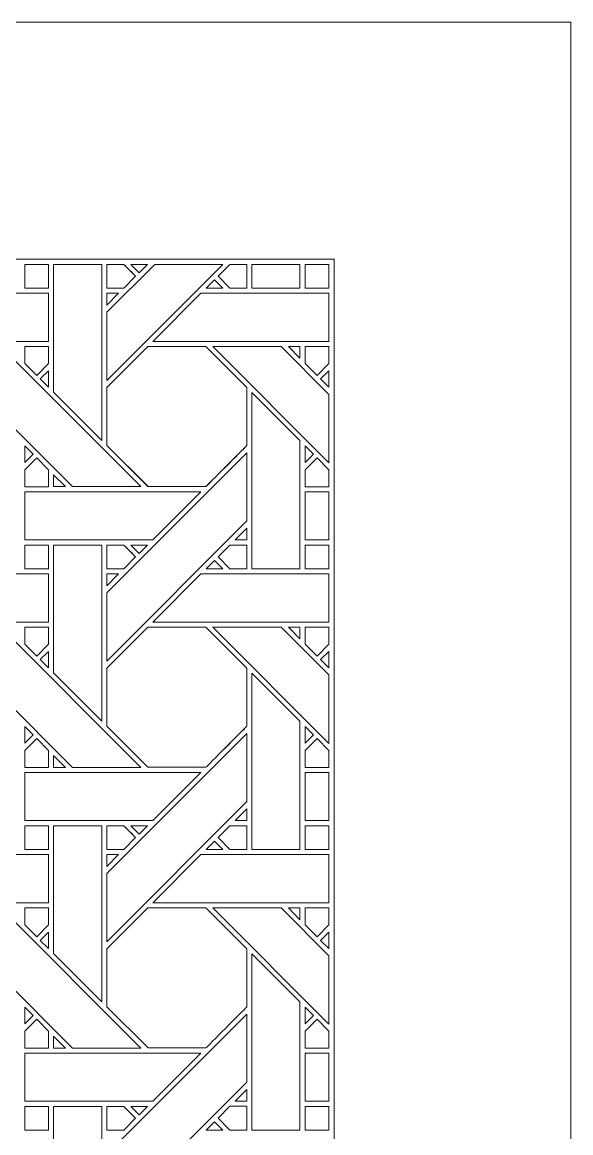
# Model space of a CAD drawing. Header units: inches. Extents: x 4.9 to 19.9, y 1.6 to 16.6.
# Drawn here: x 18.026 to 19.883, y 12.841 to 16.595 of the extents above; entities that cross this region are included whole.
import ezdxf

# ---------------------------------------------------------------- set-up
doc = ezdxf.new("R2010")
doc.units = ezdxf.units.IN
doc.header["$MEASUREMENT"] = 0
doc.layers.add('Design', color=7, linetype='Continuous', lineweight=0)

msp = doc.modelspace()

# ---------------------------------------------------------------- linework, layer by layer
at = {"layer": 'Design'}
for points, knots in [([(4.8829, 16.5948), (4.8829, 16.5948), (4.8829, 1.5948), (4.8829, 1.5948), (4.8829, 1.5948), (19.8829, 1.5948), (19.8829, 1.5948), (19.8829, 1.5948), (19.8829, 16.5948), (19.8829, 16.5948), (19.8829, 16.5948), (4.8829, 16.5948), (4.8829, 16.5948)], [0, 0, 0, 0, 1, 1, 1, 2, 2, 2, 3, 3, 3, 4, 4, 4, 4]), ([(5.684, 15.7937), (5.684, 15.7937), (5.684, 2.3959), (5.684, 2.3959), (5.684, 2.3959), (19.0818, 2.3959), (19.0818, 2.3959), (19.0818, 2.3959), (19.0818, 15.7937), (19.0818, 15.7937), (19.0818, 15.7937), (5.684, 15.7937), (5.684, 15.7937)], [0, 0, 0, 0, 1, 1, 1, 2, 2, 2, 3, 3, 3, 4, 4, 4, 4]), ([(18.1152, 15.6956), (18.1152, 15.6956), (18.0349, 15.6956), (18.0349, 15.6956), (18.0349, 15.6956), (18.0349, 15.7763), (18.0349, 15.7763), (18.0349, 15.7763), (18.1152, 15.7763), (18.1152, 15.7763), (18.1152, 15.7763), (18.1152, 15.6956), (18.1152, 15.6956)], [0, 0, 0, 0, 1, 1, 1, 2, 2, 2, 3, 3, 3, 4, 4, 4, 4]), ([(18.0349, 15.7763), (18.0349, 15.7763), (18.1152, 15.7763), (18.1152, 15.7763), (18.1152, 15.7763), (18.1152, 15.6956), (18.1152, 15.6956), (18.1152, 15.6956), (18.0349, 15.6956), (18.0349, 15.6956), (18.0349, 15.6956), (18.0349, 15.7763), (18.0349, 15.7763)], [0, 0, 0, 0, 1, 1, 1, 2, 2, 2, 3, 3, 3, 4, 4, 4, 4]), ([(18.1327, 15.7763), (18.1327, 15.7763), (18.2956, 15.7763), (18.2956, 15.7763), (18.2956, 15.7763), (18.2956, 15.1812), (18.2956, 15.1812), (18.2956, 15.1812), (18.1327, 15.3441), (18.1327, 15.3441), (18.1327, 15.3441), (18.1327, 15.7763), (18.1327, 15.7763)], [0, 0, 0, 0, 1, 1, 1, 2, 2, 2, 3, 3, 3, 4, 4, 4, 4]), ([(18.37, 15.7763), (18.3753, 15.771), (18.4058, 15.7405), (18.4102, 15.7361), (18.4102, 15.7361), (18.3698, 15.6955), (18.3698, 15.6955), (18.3698, 15.6955), (18.3128, 15.6955), (18.3128, 15.6955), (18.3128, 15.6955), (18.3128, 15.7763), (18.3128, 15.7763), (18.3128, 15.7763), (18.37, 15.7763), (18.37, 15.7763)], [0, 0, 0, 0, 1, 1, 1, 2, 2, 2, 3, 3, 3, 4, 4, 4, 5, 5, 5, 5]), ([(18.3128, 15.3841), (18.3128, 15.3841), (18.3128, 15.6142), (18.3128, 15.6142), (18.3128, 15.6142), (18.4749, 15.7763), (18.4749, 15.7763), (18.4749, 15.7763), (18.705, 15.7763), (18.705, 15.7763), (18.705, 15.7763), (18.3128, 15.3841), (18.3128, 15.3841)], [0, 0, 0, 0, 1, 1, 1, 2, 2, 2, 3, 3, 3, 4, 4, 4, 4]), ([(18.3128, 15.6955), (18.3128, 15.6955), (18.3128, 15.7763), (18.3128, 15.7763), (18.3128, 15.7763), (18.3698, 15.7763), (18.3698, 15.7763), (18.3753, 15.7709), (18.4102, 15.7359), (18.4102, 15.7359), (18.4102, 15.7359), (18.3698, 15.6955), (18.3698, 15.6955), (18.3698, 15.6955), (18.3128, 15.6955), (18.3128, 15.6955)], [0, 0, 0, 0, 1, 1, 1, 2, 2, 2, 3, 3, 3, 4, 4, 4, 5, 5, 5, 5]), ([(18.3942, 15.7763), (18.3942, 15.7763), (18.4506, 15.7763), (18.4506, 15.7763), (18.4506, 15.7763), (18.4224, 15.7481), (18.4224, 15.7481), (18.4224, 15.7481), (18.3942, 15.7763), (18.3942, 15.7763)], [0, 0, 0, 0, 1, 1, 1, 2, 2, 2, 3, 3, 3, 3]), ([(18.7865, 15.6956), (18.7865, 15.6956), (18.7294, 15.6956), (18.7294, 15.6956), (18.7294, 15.6956), (18.689, 15.7359), (18.689, 15.7359), (18.689, 15.7359), (18.7294, 15.7763), (18.7294, 15.7763), (18.7294, 15.7763), (18.7865, 15.7763), (18.7865, 15.7763), (18.7865, 15.7763), (18.7865, 15.6956), (18.7865, 15.6956)], [0, 0, 0, 0, 1, 1, 1, 2, 2, 2, 3, 3, 3, 4, 4, 4, 5, 5, 5, 5]), ([(18.7865, 15.6956), (18.7865, 15.6956), (18.7294, 15.6956), (18.7294, 15.6956), (18.7294, 15.6956), (18.689, 15.7359), (18.689, 15.7359), (18.689, 15.7359), (18.7294, 15.7763), (18.7294, 15.7763), (18.7294, 15.7763), (18.7865, 15.7763), (18.7865, 15.7763), (18.7865, 15.7763), (18.7865, 15.6956), (18.7865, 15.6956)], [0, 0, 0, 0, 1, 1, 1, 2, 2, 2, 3, 3, 3, 4, 4, 4, 5, 5, 5, 5]), ([(18.9663, 15.7763), (18.9663, 15.7763), (18.9663, 15.6955), (18.9663, 15.6955), (18.9663, 15.6955), (18.8036, 15.6955), (18.8036, 15.6955), (18.8036, 15.6955), (18.8036, 15.7763), (18.8036, 15.7763), (18.8036, 15.7763), (18.9663, 15.7763), (18.9663, 15.7763)], [0, 0, 0, 0, 1, 1, 1, 2, 2, 2, 3, 3, 3, 4, 4, 4, 4]), ([(18.9837, 15.6956), (18.9837, 15.6956), (18.9837, 15.7763), (18.9837, 15.7763), (18.9837, 15.7763), (19.0639, 15.7763), (19.0639, 15.7763), (19.0639, 15.7763), (19.0639, 15.6956), (19.0639, 15.6956), (19.0639, 15.6956), (18.9837, 15.6956), (18.9837, 15.6956)], [0, 0, 0, 0, 1, 1, 1, 2, 2, 2, 3, 3, 3, 4, 4, 4, 4]), ([(18.9837, 15.7763), (18.9837, 15.7763), (19.0639, 15.7763), (19.0639, 15.7763), (19.0639, 15.7763), (19.0639, 15.6956), (19.0639, 15.6956), (19.0639, 15.6956), (18.9837, 15.6956), (18.9837, 15.6956), (18.9837, 15.6956), (18.9837, 15.7763), (18.9837, 15.7763)], [0, 0, 0, 0, 1, 1, 1, 2, 2, 2, 3, 3, 3, 4, 4, 4, 4]), ([(18.6486, 15.6955), (18.6486, 15.6955), (18.6768, 15.7238), (18.6768, 15.7238), (18.6768, 15.7238), (18.7051, 15.6955), (18.7051, 15.6955), (18.7051, 15.6955), (18.6486, 15.6955), (18.6486, 15.6955)], [0, 0, 0, 0, 1, 1, 1, 2, 2, 2, 3, 3, 3, 3]), ([(18.1152, 15.6784), (18.1152, 15.6784), (18.1152, 15.5156), (18.1152, 15.5156), (18.1152, 15.5156), (17.5199, 15.5156), (17.5199, 15.5156), (17.5199, 15.5156), (17.6827, 15.6784), (17.6827, 15.6784), (17.6827, 15.6784), (18.1152, 15.6784), (18.1152, 15.6784)], [0, 0, 0, 0, 1, 1, 1, 2, 2, 2, 3, 3, 3, 4, 4, 4, 4]), ([(18.3526, 15.6784), (18.3526, 15.6784), (18.3128, 15.6385), (18.3128, 15.6385), (18.3128, 15.6385), (18.3128, 15.6784), (18.3128, 15.6784), (18.3128, 15.6784), (18.3526, 15.6784), (18.3526, 15.6784)], [0, 0, 0, 0, 1, 1, 1, 2, 2, 2, 3, 3, 3, 3]), ([(19.0639, 15.6784), (19.0639, 15.6784), (19.0639, 15.5156), (19.0639, 15.5156), (19.0639, 15.5156), (18.4686, 15.5156), (18.4686, 15.5156), (18.4686, 15.5156), (18.6314, 15.6784), (18.6314, 15.6784), (18.6314, 15.6784), (19.0639, 15.6784), (19.0639, 15.6784)], [0, 0, 0, 0, 1, 1, 1, 2, 2, 2, 3, 3, 3, 4, 4, 4, 4]), ([(18.4278, 15.0248), (18.4278, 15.0248), (18.1967, 15.0248), (18.1967, 15.0248), (18.1967, 15.0248), (17.7232, 15.4984), (17.7232, 15.4984), (17.7232, 15.4984), (17.9541, 15.4984), (17.9541, 15.4984), (17.9541, 15.4984), (18.4278, 15.0248), (18.4278, 15.0248)], [0, 0, 0, 0, 1, 1, 1, 2, 2, 2, 3, 3, 3, 4, 4, 4, 4]), ([(18.0349, 15.4413), (18.0349, 15.4413), (18.0349, 15.4985), (18.0349, 15.4985), (18.0349, 15.4985), (18.1152, 15.4985), (18.1152, 15.4985), (18.1152, 15.4985), (18.1152, 15.4409), (18.1152, 15.4409), (18.1152, 15.4409), (18.0753, 15.4009), (18.0753, 15.4009), (18.0753, 15.4009), (18.0349, 15.4413), (18.0349, 15.4413)], [0, 0, 0, 0, 1, 1, 1, 2, 2, 2, 3, 3, 3, 4, 4, 4, 5, 5, 5, 5]), ([(18.0753, 15.4009), (18.0753, 15.4009), (18.0349, 15.4413), (18.0349, 15.4413), (18.0349, 15.4413), (18.0349, 15.4985), (18.0349, 15.4985), (18.0349, 15.4985), (18.1152, 15.4985), (18.1152, 15.4985), (18.1152, 15.4985), (18.1152, 15.4409), (18.1152, 15.4409), (18.1152, 15.4409), (18.0753, 15.4009), (18.0753, 15.4009)], [0, 0, 0, 0, 1, 1, 1, 2, 2, 2, 3, 3, 3, 4, 4, 4, 5, 5, 5, 5]), ([(18.6478, 15.0249), (18.6478, 15.0249), (18.4521, 15.0249), (18.4521, 15.0249), (18.4521, 15.0249), (18.3128, 15.164), (18.3128, 15.164), (18.3128, 15.164), (18.3128, 15.3597), (18.3128, 15.3597), (18.3128, 15.3597), (18.4516, 15.4985), (18.4516, 15.4985), (18.4516, 15.4985), (18.6478, 15.4985), (18.6478, 15.4985), (18.6478, 15.4985), (18.7865, 15.3598), (18.7865, 15.3598), (18.7865, 15.3598), (18.7865, 15.1636), (18.7865, 15.1636), (18.7687, 15.1457), (18.6568, 15.0339), (18.6478, 15.0249)], [0, 0, 0, 0, 1, 1, 1, 2, 2, 2, 3, 3, 3, 4, 4, 4, 5, 5, 5, 6, 6, 6, 7, 7, 7, 8, 8, 8, 8]), ([(18.7864, 15.1635), (18.7683, 15.1452), (18.6565, 15.0336), (18.6477, 15.0248), (18.6477, 15.0248), (18.452, 15.0248), (18.452, 15.0248), (18.452, 15.0248), (18.3128, 15.164), (18.3128, 15.164), (18.3128, 15.164), (18.3128, 15.3597), (18.3128, 15.3597), (18.3128, 15.3597), (18.4515, 15.4984), (18.4515, 15.4984), (18.4515, 15.4984), (18.6477, 15.4984), (18.6477, 15.4984), (18.6477, 15.4984), (18.7864, 15.3597), (18.7864, 15.3597), (18.7864, 15.3597), (18.7864, 15.1635), (18.7864, 15.1635)], [0, 0, 0, 0, 1, 1, 1, 2, 2, 2, 3, 3, 3, 4, 4, 4, 5, 5, 5, 6, 6, 6, 7, 7, 7, 8, 8, 8, 8]), ([(19.0644, 15.1059), (19.0644, 15.1059), (18.6719, 15.4984), (18.6719, 15.4984), (18.6719, 15.4984), (18.9029, 15.4984), (18.9029, 15.4984), (18.9029, 15.4984), (19.0644, 15.3369), (19.0644, 15.3369), (19.0644, 15.3369), (19.0644, 15.1059), (19.0644, 15.1059)], [0, 0, 0, 0, 1, 1, 1, 2, 2, 2, 3, 3, 3, 4, 4, 4, 4]), ([(18.927, 15.4984), (18.927, 15.4984), (18.9664, 15.4984), (18.9664, 15.4984), (18.9664, 15.4984), (18.9664, 15.4586), (18.9664, 15.4586), (18.9664, 15.4586), (18.927, 15.4984), (18.927, 15.4984)], [0, 0, 0, 0, 1, 1, 1, 2, 2, 2, 3, 3, 3, 3]), ([(19.0639, 15.4985), (19.0639, 15.4985), (19.0639, 15.4408), (19.0639, 15.4408), (19.0639, 15.4408), (19.024, 15.4009), (19.024, 15.4009), (19.024, 15.4009), (18.9837, 15.4413), (18.9837, 15.4413), (18.9837, 15.4413), (18.9837, 15.4985), (18.9837, 15.4985), (18.9837, 15.4985), (19.0639, 15.4985), (19.0639, 15.4985)], [0, 0, 0, 0, 1, 1, 1, 2, 2, 2, 3, 3, 3, 4, 4, 4, 5, 5, 5, 5]), ([(19.024, 15.4009), (19.024, 15.4009), (18.9837, 15.4413), (18.9837, 15.4413), (18.9837, 15.4413), (18.9837, 15.4985), (18.9837, 15.4985), (18.9837, 15.4985), (19.0639, 15.4985), (19.0639, 15.4985), (19.0639, 15.4985), (19.0639, 15.4408), (19.0639, 15.4408), (19.0639, 15.4408), (19.024, 15.4009), (19.024, 15.4009)], [0, 0, 0, 0, 1, 1, 1, 2, 2, 2, 3, 3, 3, 4, 4, 4, 5, 5, 5, 5]), ([(18.1152, 15.4166), (18.1152, 15.4166), (18.1152, 15.3614), (18.1152, 15.3614), (18.1152, 15.3614), (18.0874, 15.3888), (18.0874, 15.3888), (18.0874, 15.3888), (18.1152, 15.4166), (18.1152, 15.4166)], [0, 0, 0, 0, 1, 1, 1, 2, 2, 2, 3, 3, 3, 3]), ([(19.0639, 15.4166), (19.0639, 15.4166), (19.0639, 15.3614), (19.0639, 15.3614), (19.0639, 15.3614), (19.0361, 15.3888), (19.0361, 15.3888), (19.0361, 15.3888), (19.0639, 15.4166), (19.0639, 15.4166)], [0, 0, 0, 0, 1, 1, 1, 2, 2, 2, 3, 3, 3, 3]), ([(18.9663, 14.7468), (18.9663, 14.7468), (18.8036, 14.7468), (18.8036, 14.7468), (18.8036, 14.7468), (18.8036, 15.3426), (18.8036, 15.3426), (18.8036, 15.3426), (18.9663, 15.1805), (18.9663, 15.1805), (18.9663, 15.1805), (18.9663, 14.7468), (18.9663, 14.7468)], [0, 0, 0, 0, 1, 1, 1, 2, 2, 2, 3, 3, 3, 4, 4, 4, 4]), ([(18.0349, 15.1062), (18.0349, 15.1062), (18.0349, 15.163), (18.0349, 15.163), (18.0349, 15.163), (18.0631, 15.1344), (18.0631, 15.1344), (18.0631, 15.1344), (18.0349, 15.1062), (18.0349, 15.1062)], [0, 0, 0, 0, 1, 1, 1, 2, 2, 2, 3, 3, 3, 3]), ([(18.7864, 14.909), (18.7864, 14.909), (18.3128, 14.4354), (18.3128, 14.4354), (18.3128, 14.4354), (18.3128, 14.6655), (18.3128, 14.6655), (18.3128, 14.6655), (18.7864, 15.139), (18.7864, 15.139), (18.7864, 15.139), (18.7864, 14.909), (18.7864, 14.909)], [0, 0, 0, 0, 1, 1, 1, 2, 2, 2, 3, 3, 3, 4, 4, 4, 4]), ([(18.9836, 15.1062), (18.9836, 15.1062), (18.9836, 15.163), (18.9836, 15.163), (18.9836, 15.163), (19.0118, 15.1344), (19.0118, 15.1344), (19.0118, 15.1344), (18.9836, 15.1062), (18.9836, 15.1062)], [0, 0, 0, 0, 1, 1, 1, 2, 2, 2, 3, 3, 3, 3]), ([(18.0349, 15.0246), (18.0349, 15.0246), (18.0349, 15.0819), (18.0349, 15.0819), (18.0349, 15.0819), (18.0753, 15.1222), (18.0753, 15.1222), (18.0753, 15.1222), (18.1156, 15.0819), (18.1156, 15.0819), (18.1156, 15.0819), (18.1156, 15.0246), (18.1156, 15.0246), (18.1156, 15.0246), (18.0349, 15.0246), (18.0349, 15.0246)], [0, 0, 0, 0, 1, 1, 1, 2, 2, 2, 3, 3, 3, 4, 4, 4, 5, 5, 5, 5]), ([(18.0753, 15.1222), (18.0753, 15.1222), (18.1156, 15.0819), (18.1156, 15.0819), (18.1156, 15.0819), (18.1156, 15.0246), (18.1156, 15.0246), (18.1156, 15.0246), (18.0349, 15.0246), (18.0349, 15.0246), (18.0349, 15.0246), (18.0349, 15.0819), (18.0349, 15.0819), (18.0349, 15.0819), (18.0753, 15.1222), (18.0753, 15.1222)], [0, 0, 0, 0, 1, 1, 1, 2, 2, 2, 3, 3, 3, 4, 4, 4, 5, 5, 5, 5]), ([(19.0644, 15.0246), (19.0644, 15.0246), (18.9837, 15.0246), (18.9837, 15.0246), (18.9837, 15.0246), (18.9837, 15.0818), (18.9837, 15.0818), (18.9837, 15.0818), (19.024, 15.1222), (19.024, 15.1222), (19.024, 15.1222), (19.0644, 15.0818), (19.0644, 15.0818), (19.0644, 15.0818), (19.0644, 15.0246), (19.0644, 15.0246)], [0, 0, 0, 0, 1, 1, 1, 2, 2, 2, 3, 3, 3, 4, 4, 4, 5, 5, 5, 5]), ([(18.9837, 15.0818), (18.9837, 15.0818), (19.024, 15.1222), (19.024, 15.1222), (19.024, 15.1222), (19.0644, 15.0818), (19.0644, 15.0818), (19.0644, 15.0818), (19.0644, 15.0246), (19.0644, 15.0246), (19.0644, 15.0246), (18.9837, 15.0246), (18.9837, 15.0246), (18.9837, 15.0246), (18.9837, 15.0818), (18.9837, 15.0818)], [0, 0, 0, 0, 1, 1, 1, 2, 2, 2, 3, 3, 3, 4, 4, 4, 5, 5, 5, 5]), ([(18.1328, 15.0248), (18.1328, 15.0248), (18.1328, 15.0646), (18.1328, 15.0646), (18.1328, 15.0646), (18.1725, 15.0248), (18.1725, 15.0248), (18.1725, 15.0248), (18.1328, 15.0248), (18.1328, 15.0248)], [0, 0, 0, 0, 1, 1, 1, 2, 2, 2, 3, 3, 3, 3]), ([(18.6306, 15.0075), (18.6306, 15.0075), (18.4679, 14.8448), (18.4679, 14.8448), (18.4679, 14.8448), (18.0349, 14.8448), (18.0349, 14.8448), (18.0349, 14.8448), (18.0349, 15.0075), (18.0349, 15.0075), (18.0349, 15.0075), (18.6306, 15.0075), (18.6306, 15.0075)], [0, 0, 0, 0, 1, 1, 1, 2, 2, 2, 3, 3, 3, 4, 4, 4, 4]), ([(18.9836, 14.8448), (18.9836, 14.8448), (18.9836, 15.0075), (18.9836, 15.0075), (18.9836, 15.0075), (19.0644, 15.0075), (19.0644, 15.0075), (19.0644, 15.0075), (19.0644, 14.8448), (19.0644, 14.8448), (19.0644, 14.8448), (18.9836, 14.8448), (18.9836, 14.8448)], [0, 0, 0, 0, 1, 1, 1, 2, 2, 2, 3, 3, 3, 4, 4, 4, 4]), ([(18.7864, 14.8449), (18.7864, 14.8449), (18.7467, 14.8449), (18.7467, 14.8449), (18.7467, 14.8449), (18.7864, 14.8846), (18.7864, 14.8846), (18.7864, 14.8846), (18.7864, 14.8449), (18.7864, 14.8449)], [0, 0, 0, 0, 1, 1, 1, 2, 2, 2, 3, 3, 3, 3]), ([(18.0349, 14.8276), (18.0349, 14.8276), (18.1152, 14.8276), (18.1152, 14.8276), (18.1152, 14.8276), (18.1152, 14.7468), (18.1152, 14.7468), (18.1152, 14.7468), (18.0349, 14.7468), (18.0349, 14.7468), (18.0349, 14.7468), (18.0349, 14.8276), (18.0349, 14.8276)], [0, 0, 0, 0, 1, 1, 1, 2, 2, 2, 3, 3, 3, 4, 4, 4, 4]), ([(18.1152, 14.8276), (18.1152, 14.8276), (18.1152, 14.7468), (18.1152, 14.7468), (18.1152, 14.7468), (18.0349, 14.7468), (18.0349, 14.7468), (18.0349, 14.7468), (18.0349, 14.8276), (18.0349, 14.8276), (18.0349, 14.8276), (18.1152, 14.8276), (18.1152, 14.8276)], [0, 0, 0, 0, 1, 1, 1, 2, 2, 2, 3, 3, 3, 4, 4, 4, 4]), ([(18.2956, 14.8276), (18.2956, 14.8276), (18.2956, 14.2324), (18.2956, 14.2324), (18.2956, 14.2324), (18.1327, 14.3954), (18.1327, 14.3954), (18.1327, 14.3954), (18.1327, 14.8276), (18.1327, 14.8276), (18.1327, 14.8276), (18.2956, 14.8276), (18.2956, 14.8276)], [0, 0, 0, 0, 1, 1, 1, 2, 2, 2, 3, 3, 3, 4, 4, 4, 4]), ([(18.3128, 14.7468), (18.3128, 14.7468), (18.3128, 14.8276), (18.3128, 14.8276), (18.3128, 14.8276), (18.3699, 14.8276), (18.3699, 14.8276), (18.375, 14.8225), (18.4058, 14.7917), (18.4102, 14.7873), (18.4102, 14.7873), (18.3698, 14.7468), (18.3698, 14.7468), (18.3698, 14.7468), (18.3128, 14.7468), (18.3128, 14.7468)], [0, 0, 0, 0, 1, 1, 1, 2, 2, 2, 3, 3, 3, 4, 4, 4, 5, 5, 5, 5]), ([(18.3128, 14.7468), (18.3128, 14.7468), (18.3128, 14.8276), (18.3128, 14.8276), (18.3128, 14.8276), (18.3699, 14.8276), (18.3699, 14.8276), (18.3751, 14.8224), (18.4059, 14.7916), (18.4102, 14.7873), (18.4102, 14.7873), (18.3698, 14.7468), (18.3698, 14.7468), (18.3698, 14.7468), (18.3128, 14.7468), (18.3128, 14.7468)], [0, 0, 0, 0, 1, 1, 1, 2, 2, 2, 3, 3, 3, 4, 4, 4, 5, 5, 5, 5]), ([(18.3942, 14.8276), (18.3942, 14.8276), (18.4507, 14.8276), (18.4507, 14.8276), (18.4507, 14.8276), (18.4224, 14.7994), (18.4224, 14.7994), (18.4224, 14.7994), (18.3942, 14.8276), (18.3942, 14.8276)], [0, 0, 0, 0, 1, 1, 1, 2, 2, 2, 3, 3, 3, 3]), ([(18.7294, 14.7468), (18.7294, 14.7468), (18.689, 14.7872), (18.689, 14.7872), (18.689, 14.7872), (18.7294, 14.8276), (18.7294, 14.8276), (18.7294, 14.8276), (18.7865, 14.8276), (18.7865, 14.8276), (18.7865, 14.8276), (18.7865, 14.7468), (18.7865, 14.7468), (18.7865, 14.7468), (18.7294, 14.7468), (18.7294, 14.7468)], [0, 0, 0, 0, 1, 1, 1, 2, 2, 2, 3, 3, 3, 4, 4, 4, 5, 5, 5, 5]), ([(18.689, 14.7872), (18.689, 14.7872), (18.7294, 14.8276), (18.7294, 14.8276), (18.7294, 14.8276), (18.7865, 14.8276), (18.7865, 14.8276), (18.7865, 14.8276), (18.7865, 14.7468), (18.7865, 14.7468), (18.7865, 14.7468), (18.7294, 14.7468), (18.7294, 14.7468), (18.7294, 14.7468), (18.689, 14.7872), (18.689, 14.7872)], [0, 0, 0, 0, 1, 1, 1, 2, 2, 2, 3, 3, 3, 4, 4, 4, 5, 5, 5, 5]), ([(19.0639, 14.7468), (19.0639, 14.7468), (18.9837, 14.7468), (18.9837, 14.7468), (18.9837, 14.7468), (18.9837, 14.8276), (18.9837, 14.8276), (18.9837, 14.8276), (19.0639, 14.8276), (19.0639, 14.8276), (19.0639, 14.8276), (19.0639, 14.7468), (19.0639, 14.7468)], [0, 0, 0, 0, 1, 1, 1, 2, 2, 2, 3, 3, 3, 4, 4, 4, 4]), ([(18.9837, 14.7468), (18.9837, 14.7468), (18.9837, 14.8276), (18.9837, 14.8276), (18.9837, 14.8276), (19.0639, 14.8276), (19.0639, 14.8276), (19.0639, 14.8276), (19.0639, 14.7468), (19.0639, 14.7468), (19.0639, 14.7468), (18.9837, 14.7468), (18.9837, 14.7468)], [0, 0, 0, 0, 1, 1, 1, 2, 2, 2, 3, 3, 3, 4, 4, 4, 4]), ([(18.7051, 14.7468), (18.7051, 14.7468), (18.6486, 14.7468), (18.6486, 14.7468), (18.6486, 14.7468), (18.6769, 14.775), (18.6769, 14.775), (18.6769, 14.775), (18.7051, 14.7468), (18.7051, 14.7468)], [0, 0, 0, 0, 1, 1, 1, 2, 2, 2, 3, 3, 3, 3]), ([(18.1152, 14.7296), (18.1152, 14.7296), (18.1152, 14.5668), (18.1152, 14.5668), (18.1152, 14.5668), (17.5199, 14.5668), (17.5199, 14.5668), (17.5199, 14.5668), (17.6827, 14.7296), (17.6827, 14.7296), (17.6827, 14.7296), (18.1152, 14.7296), (18.1152, 14.7296)], [0, 0, 0, 0, 1, 1, 1, 2, 2, 2, 3, 3, 3, 4, 4, 4, 4]), ([(18.3526, 14.7296), (18.3526, 14.7296), (18.3128, 14.6898), (18.3128, 14.6898), (18.3128, 14.6898), (18.3128, 14.7296), (18.3128, 14.7296), (18.3128, 14.7296), (18.3526, 14.7296), (18.3526, 14.7296)], [0, 0, 0, 0, 1, 1, 1, 2, 2, 2, 3, 3, 3, 3]), ([(19.0639, 14.7296), (19.0639, 14.7296), (19.0639, 14.5668), (19.0639, 14.5668), (19.0639, 14.5668), (18.4686, 14.5668), (18.4686, 14.5668), (18.4686, 14.5668), (18.6314, 14.7296), (18.6314, 14.7296), (18.6314, 14.7296), (19.0639, 14.7296), (19.0639, 14.7296)], [0, 0, 0, 0, 1, 1, 1, 2, 2, 2, 3, 3, 3, 4, 4, 4, 4]), ([(18.1968, 14.076), (18.1968, 14.076), (17.7232, 14.5497), (17.7232, 14.5497), (17.7232, 14.5497), (17.9541, 14.5497), (17.9541, 14.5497), (17.9541, 14.5497), (18.4278, 14.076), (18.4278, 14.076), (18.4278, 14.076), (18.1968, 14.076), (18.1968, 14.076)], [0, 0, 0, 0, 1, 1, 1, 2, 2, 2, 3, 3, 3, 4, 4, 4, 4]), ([(18.1152, 14.5497), (18.1152, 14.5497), (18.1152, 14.4921), (18.1152, 14.4921), (18.1152, 14.4921), (18.0753, 14.4522), (18.0753, 14.4522), (18.0753, 14.4522), (18.0349, 14.4925), (18.0349, 14.4925), (18.0349, 14.4925), (18.0349, 14.5497), (18.0349, 14.5497), (18.0349, 14.5497), (18.1152, 14.5497), (18.1152, 14.5497)], [0, 0, 0, 0, 1, 1, 1, 2, 2, 2, 3, 3, 3, 4, 4, 4, 5, 5, 5, 5]), ([(18.0753, 14.4522), (18.0753, 14.4522), (18.0349, 14.4925), (18.0349, 14.4925), (18.0349, 14.4925), (18.0349, 14.5497), (18.0349, 14.5497), (18.0349, 14.5497), (18.1152, 14.5497), (18.1152, 14.5497), (18.1152, 14.5497), (18.1152, 14.4921), (18.1152, 14.4921), (18.1152, 14.4921), (18.0753, 14.4522), (18.0753, 14.4522)], [0, 0, 0, 0, 1, 1, 1, 2, 2, 2, 3, 3, 3, 4, 4, 4, 5, 5, 5, 5]), ([(18.4515, 14.5497), (18.4515, 14.5497), (18.6477, 14.5497), (18.6477, 14.5497), (18.6477, 14.5497), (18.7865, 14.411), (18.7865, 14.411), (18.7865, 14.411), (18.7865, 14.2148), (18.7865, 14.2148), (18.7687, 14.1969), (18.6567, 14.0851), (18.6478, 14.0761), (18.6478, 14.0761), (18.452, 14.0761), (18.452, 14.0761), (18.452, 14.0761), (18.3128, 14.2153), (18.3128, 14.2153), (18.3128, 14.2153), (18.3128, 14.411), (18.3128, 14.411), (18.3128, 14.411), (18.4515, 14.5497), (18.4515, 14.5497)], [0, 0, 0, 0, 1, 1, 1, 2, 2, 2, 3, 3, 3, 4, 4, 4, 5, 5, 5, 6, 6, 6, 7, 7, 7, 8, 8, 8, 8]), ([(18.7865, 14.2148), (18.7685, 14.1967), (18.6566, 14.085), (18.6478, 14.0761), (18.6478, 14.0761), (18.452, 14.0761), (18.452, 14.0761), (18.452, 14.0761), (18.3128, 14.2153), (18.3128, 14.2153), (18.3128, 14.2153), (18.3128, 14.411), (18.3128, 14.411), (18.3128, 14.411), (18.4515, 14.5497), (18.4515, 14.5497), (18.4515, 14.5497), (18.6477, 14.5497), (18.6477, 14.5497), (18.6477, 14.5497), (18.7865, 14.411), (18.7865, 14.411), (18.7865, 14.411), (18.7865, 14.2148), (18.7865, 14.2148)], [0, 0, 0, 0, 1, 1, 1, 2, 2, 2, 3, 3, 3, 4, 4, 4, 5, 5, 5, 6, 6, 6, 7, 7, 7, 8, 8, 8, 8]), ([(19.0644, 14.1572), (19.0644, 14.1572), (18.6719, 14.5497), (18.6719, 14.5497), (18.6719, 14.5497), (18.9029, 14.5497), (18.9029, 14.5497), (18.9029, 14.5497), (19.0644, 14.3882), (19.0644, 14.3882), (19.0644, 14.3882), (19.0644, 14.1572), (19.0644, 14.1572)], [0, 0, 0, 0, 1, 1, 1, 2, 2, 2, 3, 3, 3, 4, 4, 4, 4]), ([(18.9664, 14.5497), (18.9664, 14.5497), (18.9664, 14.5099), (18.9664, 14.5099), (18.9664, 14.5099), (18.927, 14.5497), (18.927, 14.5497), (18.927, 14.5497), (18.9664, 14.5497), (18.9664, 14.5497)], [0, 0, 0, 0, 1, 1, 1, 2, 2, 2, 3, 3, 3, 3]), ([(19.0639, 14.5497), (19.0639, 14.5497), (19.0639, 14.4921), (19.0639, 14.4921), (19.0639, 14.4921), (19.024, 14.4522), (19.024, 14.4522), (19.024, 14.4522), (18.9837, 14.4925), (18.9837, 14.4925), (18.9837, 14.4925), (18.9837, 14.5497), (18.9837, 14.5497), (18.9837, 14.5497), (19.0639, 14.5497), (19.0639, 14.5497)], [0, 0, 0, 0, 1, 1, 1, 2, 2, 2, 3, 3, 3, 4, 4, 4, 5, 5, 5, 5]), ([(19.024, 14.4522), (19.024, 14.4522), (18.9837, 14.4925), (18.9837, 14.4925), (18.9837, 14.4925), (18.9837, 14.5497), (18.9837, 14.5497), (18.9837, 14.5497), (19.0639, 14.5497), (19.0639, 14.5497), (19.0639, 14.5497), (19.0639, 14.4921), (19.0639, 14.4921), (19.0639, 14.4921), (19.024, 14.4522), (19.024, 14.4522)], [0, 0, 0, 0, 1, 1, 1, 2, 2, 2, 3, 3, 3, 4, 4, 4, 5, 5, 5, 5]), ([(18.1152, 14.4679), (18.1152, 14.4679), (18.1152, 14.4127), (18.1152, 14.4127), (18.1152, 14.4127), (18.0874, 14.4401), (18.0874, 14.4401), (18.0874, 14.4401), (18.1152, 14.4679), (18.1152, 14.4679)], [0, 0, 0, 0, 1, 1, 1, 2, 2, 2, 3, 3, 3, 3]), ([(19.0639, 14.4679), (19.0639, 14.4679), (19.0639, 14.4127), (19.0639, 14.4127), (19.0639, 14.4127), (19.0361, 14.4401), (19.0361, 14.4401), (19.0361, 14.4401), (19.0639, 14.4679), (19.0639, 14.4679)], [0, 0, 0, 0, 1, 1, 1, 2, 2, 2, 3, 3, 3, 3]), ([(18.8036, 13.798), (18.8036, 13.798), (18.8036, 14.3939), (18.8036, 14.3939), (18.8036, 14.3939), (18.9663, 14.2317), (18.9663, 14.2317), (18.9663, 14.2317), (18.9663, 13.798), (18.9663, 13.798), (18.9663, 13.798), (18.8036, 13.798), (18.8036, 13.798)], [0, 0, 0, 0, 1, 1, 1, 2, 2, 2, 3, 3, 3, 4, 4, 4, 4]), ([(18.0349, 14.1575), (18.0349, 14.1575), (18.0349, 14.2142), (18.0349, 14.2142), (18.0349, 14.2142), (18.0631, 14.1857), (18.0631, 14.1857), (18.0631, 14.1857), (18.0349, 14.1575), (18.0349, 14.1575)], [0, 0, 0, 0, 1, 1, 1, 2, 2, 2, 3, 3, 3, 3]), ([(18.7864, 13.9603), (18.7864, 13.9603), (18.3128, 13.4866), (18.3128, 13.4866), (18.3128, 13.4866), (18.3128, 13.7167), (18.3128, 13.7167), (18.3128, 13.7167), (18.7864, 14.1903), (18.7864, 14.1903), (18.7864, 14.1903), (18.7864, 13.9603), (18.7864, 13.9603)], [0, 0, 0, 0, 1, 1, 1, 2, 2, 2, 3, 3, 3, 4, 4, 4, 4]), ([(18.9836, 14.1575), (18.9836, 14.1575), (18.9836, 14.2142), (18.9836, 14.2142), (18.9836, 14.2142), (19.0118, 14.1857), (19.0118, 14.1857), (19.0118, 14.1857), (18.9836, 14.1575), (18.9836, 14.1575)], [0, 0, 0, 0, 1, 1, 1, 2, 2, 2, 3, 3, 3, 3]), ([(18.0349, 14.0759), (18.0349, 14.0759), (18.0349, 14.1332), (18.0349, 14.1332), (18.0349, 14.1332), (18.0753, 14.1735), (18.0753, 14.1735), (18.0753, 14.1735), (18.1156, 14.1332), (18.1156, 14.1332), (18.1156, 14.1332), (18.1156, 14.0759), (18.1156, 14.0759), (18.1156, 14.0759), (18.0349, 14.0759), (18.0349, 14.0759)], [0, 0, 0, 0, 1, 1, 1, 2, 2, 2, 3, 3, 3, 4, 4, 4, 5, 5, 5, 5]), ([(18.0753, 14.1735), (18.0753, 14.1735), (18.1156, 14.1332), (18.1156, 14.1332), (18.1156, 14.1332), (18.1156, 14.0759), (18.1156, 14.0759), (18.1156, 14.0759), (18.0349, 14.0759), (18.0349, 14.0759), (18.0349, 14.0759), (18.0349, 14.1332), (18.0349, 14.1332), (18.0349, 14.1332), (18.0753, 14.1735), (18.0753, 14.1735)], [0, 0, 0, 0, 1, 1, 1, 2, 2, 2, 3, 3, 3, 4, 4, 4, 5, 5, 5, 5]), ([(18.9837, 14.0759), (18.9837, 14.0759), (18.9837, 14.1332), (18.9837, 14.1332), (18.9837, 14.1332), (19.024, 14.1735), (19.024, 14.1735), (19.024, 14.1735), (19.0643, 14.1332), (19.0643, 14.1332), (19.0643, 14.1332), (19.0643, 14.0759), (19.0643, 14.0759), (19.0643, 14.0759), (18.9837, 14.0759), (18.9837, 14.0759)], [0, 0, 0, 0, 1, 1, 1, 2, 2, 2, 3, 3, 3, 4, 4, 4, 5, 5, 5, 5]), ([(19.024, 14.1735), (19.024, 14.1735), (19.0643, 14.1332), (19.0643, 14.1332), (19.0643, 14.1332), (19.0643, 14.0759), (19.0643, 14.0759), (19.0643, 14.0759), (18.9837, 14.0759), (18.9837, 14.0759), (18.9837, 14.0759), (18.9837, 14.1332), (18.9837, 14.1332), (18.9837, 14.1332), (19.024, 14.1735), (19.024, 14.1735)], [0, 0, 0, 0, 1, 1, 1, 2, 2, 2, 3, 3, 3, 4, 4, 4, 5, 5, 5, 5]), ([(18.1328, 14.076), (18.1328, 14.076), (18.1328, 14.1158), (18.1328, 14.1158), (18.1328, 14.1158), (18.1725, 14.076), (18.1725, 14.076), (18.1725, 14.076), (18.1328, 14.076), (18.1328, 14.076)], [0, 0, 0, 0, 1, 1, 1, 2, 2, 2, 3, 3, 3, 3]), ([(18.4679, 13.8961), (18.4679, 13.8961), (18.0349, 13.8961), (18.0349, 13.8961), (18.0349, 13.8961), (18.0349, 14.0588), (18.0349, 14.0588), (18.0349, 14.0588), (18.6306, 14.0588), (18.6306, 14.0588), (18.6306, 14.0588), (18.4679, 13.8961), (18.4679, 13.8961)], [0, 0, 0, 0, 1, 1, 1, 2, 2, 2, 3, 3, 3, 4, 4, 4, 4]), ([(18.9836, 13.8961), (18.9836, 13.8961), (18.9836, 14.0588), (18.9836, 14.0588), (18.9836, 14.0588), (19.0644, 14.0588), (19.0644, 14.0588), (19.0644, 14.0588), (19.0644, 13.8961), (19.0644, 13.8961), (19.0644, 13.8961), (18.9836, 13.8961), (18.9836, 13.8961)], [0, 0, 0, 0, 1, 1, 1, 2, 2, 2, 3, 3, 3, 4, 4, 4, 4]), ([(18.7864, 13.9359), (18.7864, 13.9359), (18.7864, 13.8961), (18.7864, 13.8961), (18.7864, 13.8961), (18.7467, 13.8961), (18.7467, 13.8961), (18.7467, 13.8961), (18.7864, 13.9359), (18.7864, 13.9359)], [0, 0, 0, 0, 1, 1, 1, 2, 2, 2, 3, 3, 3, 3]), ([(18.0349, 13.8789), (18.0349, 13.8789), (18.1152, 13.8789), (18.1152, 13.8789), (18.1152, 13.8789), (18.1152, 13.7981), (18.1152, 13.7981), (18.1152, 13.7981), (18.0349, 13.7981), (18.0349, 13.7981), (18.0349, 13.7981), (18.0349, 13.8789), (18.0349, 13.8789)], [0, 0, 0, 0, 1, 1, 1, 2, 2, 2, 3, 3, 3, 4, 4, 4, 4]), ([(18.0349, 13.7981), (18.0349, 13.7981), (18.0349, 13.8789), (18.0349, 13.8789), (18.0349, 13.8789), (18.1152, 13.8789), (18.1152, 13.8789), (18.1152, 13.8789), (18.1152, 13.7981), (18.1152, 13.7981), (18.1152, 13.7981), (18.0349, 13.7981), (18.0349, 13.7981)], [0, 0, 0, 0, 1, 1, 1, 2, 2, 2, 3, 3, 3, 4, 4, 4, 4]), ([(18.1327, 13.4466), (18.1327, 13.4466), (18.1327, 13.8788), (18.1327, 13.8788), (18.1327, 13.8788), (18.2956, 13.8788), (18.2956, 13.8788), (18.2956, 13.8788), (18.2956, 13.2837), (18.2956, 13.2837), (18.2956, 13.2837), (18.1327, 13.4466), (18.1327, 13.4466)], [0, 0, 0, 0, 1, 1, 1, 2, 2, 2, 3, 3, 3, 4, 4, 4, 4]), ([(18.3699, 13.8789), (18.375, 13.8738), (18.4058, 13.8429), (18.4102, 13.8385), (18.4102, 13.8385), (18.3698, 13.7981), (18.3698, 13.7981), (18.3698, 13.7981), (18.3128, 13.7981), (18.3128, 13.7981), (18.3128, 13.7981), (18.3128, 13.8789), (18.3128, 13.8789), (18.3128, 13.8789), (18.3699, 13.8789), (18.3699, 13.8789)], [0, 0, 0, 0, 1, 1, 1, 2, 2, 2, 3, 3, 3, 4, 4, 4, 5, 5, 5, 5]), ([(18.4102, 13.8385), (18.4102, 13.8385), (18.3698, 13.7981), (18.3698, 13.7981), (18.3698, 13.7981), (18.3128, 13.7981), (18.3128, 13.7981), (18.3128, 13.7981), (18.3128, 13.8789), (18.3128, 13.8789), (18.3128, 13.8789), (18.3699, 13.8789), (18.3699, 13.8789), (18.3752, 13.8736), (18.406, 13.8427), (18.4102, 13.8385)], [0, 0, 0, 0, 1, 1, 1, 2, 2, 2, 3, 3, 3, 4, 4, 4, 5, 5, 5, 5]), ([(18.3942, 13.8788), (18.3942, 13.8788), (18.4507, 13.8788), (18.4507, 13.8788), (18.4507, 13.8788), (18.4224, 13.8506), (18.4224, 13.8506), (18.4224, 13.8506), (18.3942, 13.8788), (18.3942, 13.8788)], [0, 0, 0, 0, 1, 1, 1, 2, 2, 2, 3, 3, 3, 3]), ([(18.7294, 13.7981), (18.7294, 13.7981), (18.689, 13.8385), (18.689, 13.8385), (18.689, 13.8385), (18.7294, 13.8789), (18.7294, 13.8789), (18.7294, 13.8789), (18.7865, 13.8789), (18.7865, 13.8789), (18.7865, 13.8789), (18.7865, 13.7981), (18.7865, 13.7981), (18.7865, 13.7981), (18.7294, 13.7981), (18.7294, 13.7981)], [0, 0, 0, 0, 1, 1, 1, 2, 2, 2, 3, 3, 3, 4, 4, 4, 5, 5, 5, 5]), ([(18.7865, 13.7981), (18.7865, 13.7981), (18.7294, 13.7981), (18.7294, 13.7981), (18.7294, 13.7981), (18.689, 13.8385), (18.689, 13.8385), (18.689, 13.8385), (18.7294, 13.8789), (18.7294, 13.8789), (18.7294, 13.8789), (18.7865, 13.8789), (18.7865, 13.8789), (18.7865, 13.8789), (18.7865, 13.7981), (18.7865, 13.7981)], [0, 0, 0, 0, 1, 1, 1, 2, 2, 2, 3, 3, 3, 4, 4, 4, 5, 5, 5, 5]), ([(19.0639, 13.7981), (19.0639, 13.7981), (18.9837, 13.7981), (18.9837, 13.7981), (18.9837, 13.7981), (18.9837, 13.8789), (18.9837, 13.8789), (18.9837, 13.8789), (19.0639, 13.8789), (19.0639, 13.8789), (19.0639, 13.8789), (19.0639, 13.7981), (19.0639, 13.7981)], [0, 0, 0, 0, 1, 1, 1, 2, 2, 2, 3, 3, 3, 4, 4, 4, 4]), ([(18.9837, 13.7981), (18.9837, 13.7981), (18.9837, 13.8789), (18.9837, 13.8789), (18.9837, 13.8789), (19.0639, 13.8789), (19.0639, 13.8789), (19.0639, 13.8789), (19.0639, 13.7981), (19.0639, 13.7981), (19.0639, 13.7981), (18.9837, 13.7981), (18.9837, 13.7981)], [0, 0, 0, 0, 1, 1, 1, 2, 2, 2, 3, 3, 3, 4, 4, 4, 4]), ([(18.6768, 13.8263), (18.6768, 13.8263), (18.7051, 13.798), (18.7051, 13.798), (18.7051, 13.798), (18.6486, 13.798), (18.6486, 13.798), (18.6486, 13.798), (18.6768, 13.8263), (18.6768, 13.8263)], [0, 0, 0, 0, 1, 1, 1, 2, 2, 2, 3, 3, 3, 3]), ([(18.1152, 13.7809), (18.1152, 13.7809), (18.1152, 13.6181), (18.1152, 13.6181), (18.1152, 13.6181), (17.5199, 13.6181), (17.5199, 13.6181), (17.5199, 13.6181), (17.6827, 13.7809), (17.6827, 13.7809), (17.6827, 13.7809), (18.1152, 13.7809), (18.1152, 13.7809)], [0, 0, 0, 0, 1, 1, 1, 2, 2, 2, 3, 3, 3, 4, 4, 4, 4]), ([(18.3526, 13.7809), (18.3526, 13.7809), (18.3128, 13.7411), (18.3128, 13.7411), (18.3128, 13.7411), (18.3128, 13.7809), (18.3128, 13.7809), (18.3128, 13.7809), (18.3526, 13.7809), (18.3526, 13.7809)], [0, 0, 0, 0, 1, 1, 1, 2, 2, 2, 3, 3, 3, 3]), ([(19.0639, 13.7809), (19.0639, 13.7809), (19.0639, 13.6181), (19.0639, 13.6181), (19.0639, 13.6181), (18.4686, 13.6181), (18.4686, 13.6181), (18.4686, 13.6181), (18.6314, 13.7809), (18.6314, 13.7809), (18.6314, 13.7809), (19.0639, 13.7809), (19.0639, 13.7809)], [0, 0, 0, 0, 1, 1, 1, 2, 2, 2, 3, 3, 3, 4, 4, 4, 4]), ([(18.1968, 13.1273), (18.1968, 13.1273), (17.7232, 13.601), (17.7232, 13.601), (17.7232, 13.601), (17.9541, 13.601), (17.9541, 13.601), (17.9541, 13.601), (18.4278, 13.1273), (18.4278, 13.1273), (18.4278, 13.1273), (18.1968, 13.1273), (18.1968, 13.1273)], [0, 0, 0, 0, 1, 1, 1, 2, 2, 2, 3, 3, 3, 4, 4, 4, 4]), ([(18.1152, 13.601), (18.1152, 13.601), (18.1152, 13.5434), (18.1152, 13.5434), (18.1152, 13.5434), (18.0753, 13.5035), (18.0753, 13.5035), (18.0753, 13.5035), (18.0349, 13.5438), (18.0349, 13.5438), (18.0349, 13.5438), (18.0349, 13.601), (18.0349, 13.601), (18.0349, 13.601), (18.1152, 13.601), (18.1152, 13.601)], [0, 0, 0, 0, 1, 1, 1, 2, 2, 2, 3, 3, 3, 4, 4, 4, 5, 5, 5, 5]), ([(18.0753, 13.5035), (18.0753, 13.5035), (18.0349, 13.5438), (18.0349, 13.5438), (18.0349, 13.5438), (18.0349, 13.601), (18.0349, 13.601), (18.0349, 13.601), (18.1152, 13.601), (18.1152, 13.601), (18.1152, 13.601), (18.1152, 13.5434), (18.1152, 13.5434), (18.1152, 13.5434), (18.0753, 13.5035), (18.0753, 13.5035)], [0, 0, 0, 0, 1, 1, 1, 2, 2, 2, 3, 3, 3, 4, 4, 4, 5, 5, 5, 5]), ([(18.4515, 13.601), (18.4515, 13.601), (18.6477, 13.601), (18.6477, 13.601), (18.6477, 13.601), (18.7865, 13.4623), (18.7865, 13.4623), (18.7865, 13.4623), (18.7865, 13.2661), (18.7865, 13.2661), (18.7687, 13.2481), (18.6567, 13.1364), (18.6478, 13.1274), (18.6478, 13.1274), (18.4521, 13.1274), (18.4521, 13.1274), (18.4521, 13.1274), (18.3128, 13.2666), (18.3128, 13.2666), (18.3128, 13.2666), (18.3128, 13.4623), (18.3128, 13.4623), (18.3128, 13.4623), (18.4515, 13.601), (18.4515, 13.601)], [0, 0, 0, 0, 1, 1, 1, 2, 2, 2, 3, 3, 3, 4, 4, 4, 5, 5, 5, 6, 6, 6, 7, 7, 7, 8, 8, 8, 8]), ([(18.7865, 13.2661), (18.7687, 13.2481), (18.6567, 13.1364), (18.6478, 13.1274), (18.6478, 13.1274), (18.4521, 13.1274), (18.4521, 13.1274), (18.4521, 13.1274), (18.3128, 13.2666), (18.3128, 13.2666), (18.3128, 13.2666), (18.3128, 13.4623), (18.3128, 13.4623), (18.3128, 13.4623), (18.4515, 13.601), (18.4515, 13.601), (18.4515, 13.601), (18.6477, 13.601), (18.6477, 13.601), (18.6477, 13.601), (18.7865, 13.4623), (18.7865, 13.4623), (18.7865, 13.4623), (18.7865, 13.2661), (18.7865, 13.2661)], [0, 0, 0, 0, 1, 1, 1, 2, 2, 2, 3, 3, 3, 4, 4, 4, 5, 5, 5, 6, 6, 6, 7, 7, 7, 8, 8, 8, 8]), ([(19.0644, 13.2084), (19.0644, 13.2084), (18.6719, 13.601), (18.6719, 13.601), (18.6719, 13.601), (18.9029, 13.601), (18.9029, 13.601), (18.9029, 13.601), (19.0644, 13.4394), (19.0644, 13.4394), (19.0644, 13.4394), (19.0644, 13.2084), (19.0644, 13.2084)], [0, 0, 0, 0, 1, 1, 1, 2, 2, 2, 3, 3, 3, 4, 4, 4, 4]), ([(18.9664, 13.601), (18.9664, 13.601), (18.9664, 13.5611), (18.9664, 13.5611), (18.9664, 13.5611), (18.927, 13.601), (18.927, 13.601), (18.927, 13.601), (18.9664, 13.601), (18.9664, 13.601)], [0, 0, 0, 0, 1, 1, 1, 2, 2, 2, 3, 3, 3, 3]), ([(19.0639, 13.601), (19.0639, 13.601), (19.0639, 13.5434), (19.0639, 13.5434), (19.0639, 13.5434), (19.024, 13.5035), (19.024, 13.5035), (19.024, 13.5035), (18.9837, 13.5438), (18.9837, 13.5438), (18.9837, 13.5438), (18.9837, 13.601), (18.9837, 13.601), (18.9837, 13.601), (19.0639, 13.601), (19.0639, 13.601)], [0, 0, 0, 0, 1, 1, 1, 2, 2, 2, 3, 3, 3, 4, 4, 4, 5, 5, 5, 5]), ([(19.024, 13.5035), (19.024, 13.5035), (18.9837, 13.5438), (18.9837, 13.5438), (18.9837, 13.5438), (18.9837, 13.601), (18.9837, 13.601), (18.9837, 13.601), (19.0639, 13.601), (19.0639, 13.601), (19.0639, 13.601), (19.0639, 13.5434), (19.0639, 13.5434), (19.0639, 13.5434), (19.024, 13.5035), (19.024, 13.5035)], [0, 0, 0, 0, 1, 1, 1, 2, 2, 2, 3, 3, 3, 4, 4, 4, 5, 5, 5, 5]), ([(18.1152, 13.5191), (18.1152, 13.5191), (18.1152, 13.464), (18.1152, 13.464), (18.1152, 13.464), (18.0874, 13.4913), (18.0874, 13.4913), (18.0874, 13.4913), (18.1152, 13.5191), (18.1152, 13.5191)], [0, 0, 0, 0, 1, 1, 1, 2, 2, 2, 3, 3, 3, 3]), ([(19.0639, 13.5191), (19.0639, 13.5191), (19.0639, 13.464), (19.0639, 13.464), (19.0639, 13.464), (19.0361, 13.4913), (19.0361, 13.4913), (19.0361, 13.4913), (19.0639, 13.5191), (19.0639, 13.5191)], [0, 0, 0, 0, 1, 1, 1, 2, 2, 2, 3, 3, 3, 3]), ([(18.8036, 12.8493), (18.8036, 12.8493), (18.8036, 13.4452), (18.8036, 13.4452), (18.8036, 13.4452), (18.9663, 13.283), (18.9663, 13.283), (18.9663, 13.283), (18.9663, 12.8493), (18.9663, 12.8493), (18.9663, 12.8493), (18.8036, 12.8493), (18.8036, 12.8493)], [0, 0, 0, 0, 1, 1, 1, 2, 2, 2, 3, 3, 3, 4, 4, 4, 4]), ([(18.0349, 13.2088), (18.0349, 13.2088), (18.0349, 13.2655), (18.0349, 13.2655), (18.0349, 13.2655), (18.0631, 13.2369), (18.0631, 13.2369), (18.0631, 13.2369), (18.0349, 13.2088), (18.0349, 13.2088)], [0, 0, 0, 0, 1, 1, 1, 2, 2, 2, 3, 3, 3, 3]), ([(18.9836, 13.2088), (18.9836, 13.2088), (18.9836, 13.2655), (18.9836, 13.2655), (18.9836, 13.2655), (19.0118, 13.2369), (19.0118, 13.2369), (19.0118, 13.2369), (18.9836, 13.2088), (18.9836, 13.2088)], [0, 0, 0, 0, 1, 1, 1, 2, 2, 2, 3, 3, 3, 3]), ([(18.0349, 13.1271), (18.0349, 13.1271), (18.0349, 13.1844), (18.0349, 13.1844), (18.0349, 13.1844), (18.0753, 13.2247), (18.0753, 13.2247), (18.0753, 13.2247), (18.1156, 13.1844), (18.1156, 13.1844), (18.1156, 13.1844), (18.1156, 13.1271), (18.1156, 13.1271), (18.1156, 13.1271), (18.0349, 13.1271), (18.0349, 13.1271)], [0, 0, 0, 0, 1, 1, 1, 2, 2, 2, 3, 3, 3, 4, 4, 4, 5, 5, 5, 5]), ([(18.0753, 13.2247), (18.0753, 13.2247), (18.1156, 13.1844), (18.1156, 13.1844), (18.1156, 13.1844), (18.1156, 13.1271), (18.1156, 13.1271), (18.1156, 13.1271), (18.0349, 13.1271), (18.0349, 13.1271), (18.0349, 13.1271), (18.0349, 13.1844), (18.0349, 13.1844), (18.0349, 13.1844), (18.0753, 13.2247), (18.0753, 13.2247)], [0, 0, 0, 0, 1, 1, 1, 2, 2, 2, 3, 3, 3, 4, 4, 4, 5, 5, 5, 5]), ([(18.7864, 13.0116), (18.7864, 13.0116), (18.3128, 12.5379), (18.3128, 12.5379), (18.3128, 12.5379), (18.3128, 12.768), (18.3128, 12.768), (18.3128, 12.768), (18.7864, 13.2416), (18.7864, 13.2416), (18.7864, 13.2416), (18.7864, 13.0116), (18.7864, 13.0116)], [0, 0, 0, 0, 1, 1, 1, 2, 2, 2, 3, 3, 3, 4, 4, 4, 4]), ([(18.9837, 13.1271), (18.9837, 13.1271), (18.9837, 13.1844), (18.9837, 13.1844), (18.9837, 13.1844), (19.024, 13.2247), (19.024, 13.2247), (19.024, 13.2247), (19.0643, 13.1844), (19.0643, 13.1844), (19.0643, 13.1844), (19.0643, 13.1271), (19.0643, 13.1271), (19.0643, 13.1271), (18.9837, 13.1271), (18.9837, 13.1271)], [0, 0, 0, 0, 1, 1, 1, 2, 2, 2, 3, 3, 3, 4, 4, 4, 5, 5, 5, 5]), ([(19.024, 13.2247), (19.024, 13.2247), (19.0643, 13.1844), (19.0643, 13.1844), (19.0643, 13.1844), (19.0643, 13.1271), (19.0643, 13.1271), (19.0643, 13.1271), (18.9837, 13.1271), (18.9837, 13.1271), (18.9837, 13.1271), (18.9837, 13.1844), (18.9837, 13.1844), (18.9837, 13.1844), (19.024, 13.2247), (19.024, 13.2247)], [0, 0, 0, 0, 1, 1, 1, 2, 2, 2, 3, 3, 3, 4, 4, 4, 5, 5, 5, 5]), ([(18.1328, 13.1273), (18.1328, 13.1273), (18.1328, 13.1671), (18.1328, 13.1671), (18.1328, 13.1671), (18.1725, 13.1273), (18.1725, 13.1273), (18.1725, 13.1273), (18.1328, 13.1273), (18.1328, 13.1273)], [0, 0, 0, 0, 1, 1, 1, 2, 2, 2, 3, 3, 3, 3]), ([(18.4679, 12.9474), (18.4679, 12.9474), (18.0349, 12.9474), (18.0349, 12.9474), (18.0349, 12.9474), (18.0349, 13.1101), (18.0349, 13.1101), (18.0349, 13.1101), (18.6306, 13.1101), (18.6306, 13.1101), (18.6306, 13.1101), (18.4679, 12.9474), (18.4679, 12.9474)], [0, 0, 0, 0, 1, 1, 1, 2, 2, 2, 3, 3, 3, 4, 4, 4, 4]), ([(18.9836, 12.9474), (18.9836, 12.9474), (18.9836, 13.1101), (18.9836, 13.1101), (18.9836, 13.1101), (19.0644, 13.1101), (19.0644, 13.1101), (19.0644, 13.1101), (19.0644, 12.9474), (19.0644, 12.9474), (19.0644, 12.9474), (18.9836, 12.9474), (18.9836, 12.9474)], [0, 0, 0, 0, 1, 1, 1, 2, 2, 2, 3, 3, 3, 4, 4, 4, 4]), ([(18.7864, 12.9872), (18.7864, 12.9872), (18.7864, 12.9474), (18.7864, 12.9474), (18.7864, 12.9474), (18.7467, 12.9474), (18.7467, 12.9474), (18.7467, 12.9474), (18.7864, 12.9872), (18.7864, 12.9872)], [0, 0, 0, 0, 1, 1, 1, 2, 2, 2, 3, 3, 3, 3]), ([(18.0349, 12.9301), (18.0349, 12.9301), (18.1152, 12.9301), (18.1152, 12.9301), (18.1152, 12.9301), (18.1152, 12.8494), (18.1152, 12.8494), (18.1152, 12.8494), (18.0349, 12.8494), (18.0349, 12.8494), (18.0349, 12.8494), (18.0349, 12.9301), (18.0349, 12.9301)], [0, 0, 0, 0, 1, 1, 1, 2, 2, 2, 3, 3, 3, 4, 4, 4, 4]), ([(18.0349, 12.8494), (18.0349, 12.8494), (18.0349, 12.9301), (18.0349, 12.9301), (18.0349, 12.9301), (18.1152, 12.9301), (18.1152, 12.9301), (18.1152, 12.9301), (18.1152, 12.8494), (18.1152, 12.8494), (18.1152, 12.8494), (18.0349, 12.8494), (18.0349, 12.8494)], [0, 0, 0, 0, 1, 1, 1, 2, 2, 2, 3, 3, 3, 4, 4, 4, 4]), ([(18.1327, 12.4979), (18.1327, 12.4979), (18.1327, 12.9301), (18.1327, 12.9301), (18.1327, 12.9301), (18.2956, 12.9301), (18.2956, 12.9301), (18.2956, 12.9301), (18.2956, 12.335), (18.2956, 12.335), (18.2956, 12.335), (18.1327, 12.4979), (18.1327, 12.4979)], [0, 0, 0, 0, 1, 1, 1, 2, 2, 2, 3, 3, 3, 4, 4, 4, 4]), ([(18.3699, 12.9301), (18.375, 12.925), (18.4058, 12.8942), (18.4102, 12.8898), (18.4102, 12.8898), (18.3698, 12.8494), (18.3698, 12.8494), (18.3698, 12.8494), (18.3128, 12.8494), (18.3128, 12.8494), (18.3128, 12.8494), (18.3128, 12.9301), (18.3128, 12.9301), (18.3128, 12.9301), (18.3699, 12.9301), (18.3699, 12.9301)], [0, 0, 0, 0, 1, 1, 1, 2, 2, 2, 3, 3, 3, 4, 4, 4, 5, 5, 5, 5]), ([(18.4102, 12.8898), (18.4102, 12.8898), (18.3698, 12.8494), (18.3698, 12.8494), (18.3698, 12.8494), (18.3128, 12.8494), (18.3128, 12.8494), (18.3128, 12.8494), (18.3128, 12.9301), (18.3128, 12.9301), (18.3128, 12.9301), (18.3699, 12.9301), (18.3699, 12.9301), (18.3752, 12.9248), (18.406, 12.894), (18.4102, 12.8898)], [0, 0, 0, 0, 1, 1, 1, 2, 2, 2, 3, 3, 3, 4, 4, 4, 5, 5, 5, 5]), ([(18.3942, 12.9301), (18.3942, 12.9301), (18.4507, 12.9301), (18.4507, 12.9301), (18.4507, 12.9301), (18.4224, 12.9019), (18.4224, 12.9019), (18.4224, 12.9019), (18.3942, 12.9301), (18.3942, 12.9301)], [0, 0, 0, 0, 1, 1, 1, 2, 2, 2, 3, 3, 3, 3]), ([(18.7294, 12.8494), (18.7294, 12.8494), (18.689, 12.8897), (18.689, 12.8897), (18.689, 12.8897), (18.7294, 12.9302), (18.7294, 12.9302), (18.7294, 12.9302), (18.7865, 12.9302), (18.7865, 12.9302), (18.7865, 12.9302), (18.7865, 12.8494), (18.7865, 12.8494), (18.7865, 12.8494), (18.7294, 12.8494), (18.7294, 12.8494)], [0, 0, 0, 0, 1, 1, 1, 2, 2, 2, 3, 3, 3, 4, 4, 4, 5, 5, 5, 5]), ([(18.7865, 12.8494), (18.7865, 12.8494), (18.7294, 12.8494), (18.7294, 12.8494), (18.7294, 12.8494), (18.689, 12.8897), (18.689, 12.8897), (18.689, 12.8897), (18.7294, 12.9302), (18.7294, 12.9302), (18.7294, 12.9302), (18.7865, 12.9302), (18.7865, 12.9302), (18.7865, 12.9302), (18.7865, 12.8494), (18.7865, 12.8494)], [0, 0, 0, 0, 1, 1, 1, 2, 2, 2, 3, 3, 3, 4, 4, 4, 5, 5, 5, 5]), ([(19.0639, 12.8494), (19.0639, 12.8494), (18.9837, 12.8494), (18.9837, 12.8494), (18.9837, 12.8494), (18.9837, 12.9301), (18.9837, 12.9301), (18.9837, 12.9301), (19.0639, 12.9301), (19.0639, 12.9301), (19.0639, 12.9301), (19.0639, 12.8494), (19.0639, 12.8494)], [0, 0, 0, 0, 1, 1, 1, 2, 2, 2, 3, 3, 3, 4, 4, 4, 4]), ([(18.9837, 12.8494), (18.9837, 12.8494), (18.9837, 12.9301), (18.9837, 12.9301), (18.9837, 12.9301), (19.0639, 12.9301), (19.0639, 12.9301), (19.0639, 12.9301), (19.0639, 12.8494), (19.0639, 12.8494), (19.0639, 12.8494), (18.9837, 12.8494), (18.9837, 12.8494)], [0, 0, 0, 0, 1, 1, 1, 2, 2, 2, 3, 3, 3, 4, 4, 4, 4]), ([(18.6768, 12.8776), (18.6768, 12.8776), (18.7051, 12.8493), (18.7051, 12.8493), (18.7051, 12.8493), (18.6486, 12.8493), (18.6486, 12.8493), (18.6486, 12.8493), (18.6768, 12.8776), (18.6768, 12.8776)], [0, 0, 0, 0, 1, 1, 1, 2, 2, 2, 3, 3, 3, 3])]:
    msp.add_open_spline(points, degree=3, knots=knots, dxfattribs=at)

doc.saveas('drawing.dxf')
